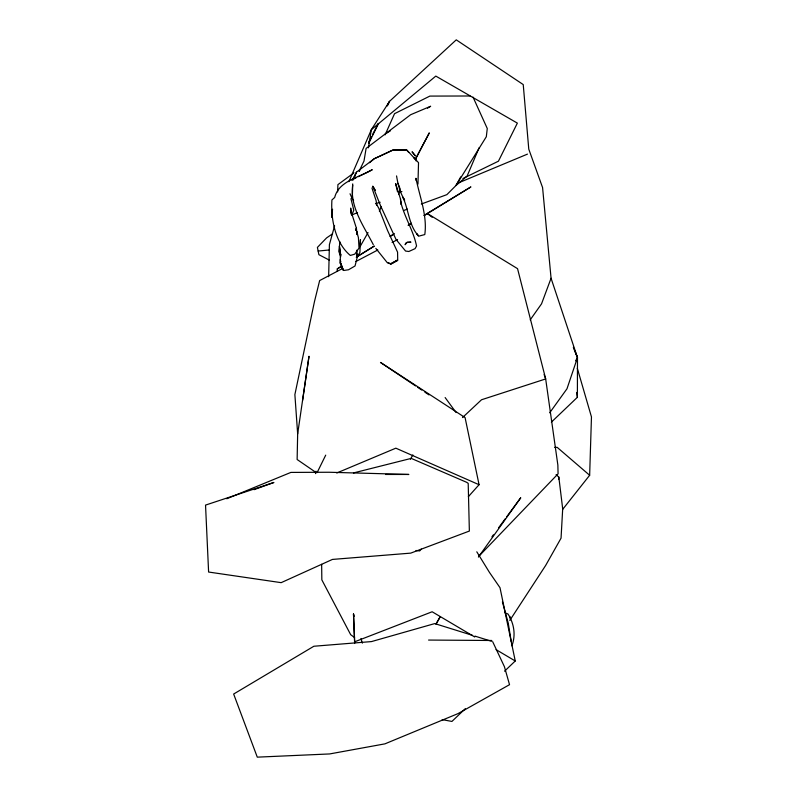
<?xml version="1.0" encoding="UTF-8"?>
<svg xmlns="http://www.w3.org/2000/svg" width="797" height="797" viewBox="0 0 797 797"><rect width="100%" height="100%" fill="white"/><g stroke="black" fill="none" stroke-linecap="round" stroke-linejoin="round"><path stroke-width="1.2" d="M551.375 422.141L577.387 397.295L577.486 357.634L551.066 278.243L542.578 187.564L528.77 149.129L523.24 84.582L456.253 39.85L389.544 101.339L371.332 129.692L348.887 181.686M342.7 268.44L319.647 280.564L314.486 301.525L294.88 394.575L297.66 433.907L297.132 459.51L316.359 472.721M328.643 276.698L329.41 244.599L334.601 225.8M373.295 244.659C363.85 226.119 349.694 207.11 352.682 185.143M562.652 509.403L589.65 475.271L591.464 416.931L577.297 368.254M337.629 191.928L337.908 184.635L353.948 172.859M337.171 271.359L337.27 268.888L341.505 266.278L337.27 268.888M558.647 479.525L558.817 477.074L556.077 474.663M352.712 183.918L352.294 198.702L353.589 200.615M417.957 184.137L418.525 162.678L406.619 149.816L392.811 150.065L374.192 158.772L356.438 172.172L353.22 179.773M302.591 400.423L309.007 356.259L297.66 433.907M340.239 259.503L340.309 263.319L342.69 269.784L343.856 270.462L348.518 269.765L355.044 265.969L357.215 257.292L356.827 250.158M339.97 241.949L338.775 251.304L340.737 256.724M368.443 147.814L371.332 129.692L435.81 76.094L517.363 123.117L498.434 161.193L462.937 178.508M315.502 473.617L315.981 471.196M340.817 261.247L340.309 263.319L340.309 253.297L339.432 246.353L340.737 255.289M398.639 194.219L400.194 188.58M355.761 230.383L356.389 228.181L350.8 210.637L351.328 214.254M355.781 229.895L356.389 228.181L357.046 234.288M359.258 170.907L364.01 161.034L366.092 148.441L410.634 114.728L430.659 106.26L427.481 108.193M551.066 278.243L541.542 303.836L530.204 319.866M353.24 179.733L356.438 172.172M405.514 243.743L405.105 244.699L407.108 242.358L410.764 242.129L407.108 242.358L405.514 243.743L405.743 243.205M479.127 147.724L467.152 175.998L455.974 185.522L446.878 194.637L421.344 204.022M385.1 134.852L394.545 113.672L429.872 96.088L470.091 95.989M511.873 645.829C515.968 635.259 514.105 623.493 507.998 614.029L504.69 612.614M379.342 211.115L381.315 206.802M317.126 472.591L325.714 455.137M368.752 143.321L378.605 123.435M387.352 105.752L389.544 101.339L387.282 105.762M359.218 171.395L359.756 170.349M368.603 142.264L371.432 136.735M372.568 134.524L378.226 123.465M415.486 158.962L429.304 132.88L415.805 158.633L416.104 160.964M460.696 176.914L455.974 185.522L486.319 136.745L487.266 128.496L473.039 97.104M410.425 459.251L412.856 454.918M368.035 232.604L360.035 246.671L360.453 239.658L359.905 252.43L358.112 255.399M440.233 616.609L435.969 624.161L440.243 616.828M352.005 180.501L355.482 174.404M351.746 215.3L353.798 210.179L350.949 198.692M575.613 360.812L577.486 357.634L574.308 349.614M509.791 620.445L545.676 565.422L561.048 538.164L562.692 508.825L558.817 477.074M478.439 557.043L520.75 497.756L506.713 516.785M549.691 412.806L566.986 388.787L577.486 357.634L573.342 347.293M491.938 536.819L493.413 534.817M498.583 527.803L505.238 518.787M421.304 549.093L419.65 550.936L415.984 550.508M468.347 496.67L479.067 484.715L465.079 417.598L380.498 362.436L415.576 385.927M478.598 556.525L558.079 473.826L557.86 465.079L545.676 378.944L517.542 268.659L427.252 213.447L424.074 215.399M465.309 708.663L451.929 721.434L442.196 719.631M504.551 671.194L515.251 660.982L499.998 587.688L489.448 572.385L476.795 551.813M462.489 417.588L481.518 399.765L545.676 378.944L544.122 374.53M369.509 162.718L374.192 158.772L393.26 149.946L406.54 149.985L408.851 152.486M332.548 233.83L326.571 237.924L317.405 247.409L318.9 254.691L329.271 260.081M357.076 234.587L356.717 231.369L358.421 237.695L359.009 248.076L354.755 254.153L350.341 255.438C335.198 242.995 330.695 218.916 331.921 199.967L334.68 197.467C338.845 180.78 359.377 177.512 372.279 169.701L358.331 176.665M356.329 257.142L374.321 246.054L356.369 257.172M390.201 236.271L394.435 233.66M408.194 225.182L411.372 223.23M390.301 236.36L393.479 234.408M408.333 225.292L410.455 223.997M424.243 215.539L470.907 186.916L427.252 213.447L432.153 217.272M385.23 133.966L390.51 130.738M390.52 264.325L397.713 260.499L397.573 252.161L387.581 230.562L378.784 208.226L376.005 203.345M355.87 261.526L377.828 249.979M392.104 242.487L397.593 239.598M352.971 179.335L356.189 177.731M352.304 214.811L357.534 212.54M336.752 473L395.84 448.173L479.067 484.715M458.126 183.021L527.465 154.12M226.786 498.753L290.875 472.412L329.161 472.252L408.841 474.464L385.519 474.464M403.93 210.408L407.406 209.133M254.044 489.687L273.909 482.464L205.536 505.099L208.605 572.037L281.162 582.657L332.439 559.424L410.734 553.128L469.363 531.061L468.198 483.331L466.564 482.265L411.232 458.385L353.469 472.94M375.477 203.723L380.169 202.269M329.101 249.999L318.152 251.045M399.436 191.808L401.897 191.519M554.702 447.376L557.173 447.346L589.65 475.271M428.577 640.061L491.829 640.489M472.551 635.368L434.734 623.583L371.482 641.585L313.879 646.247L233.651 694.038L257.282 757.15L329.639 753.942L384.911 743.86L457.946 713.644L509.532 684.683L504.421 666.691L492.636 641.625M474.912 636.106L491.45 641.256M387.601 262.592L391.108 263.837L397.573 260.041L390.341 263.877L387.203 262.572L375.835 248.395M474.763 637.002L432.143 611.767L354.685 641.794L353.489 613.939L354.197 616.28M496.073 649.625L515.251 660.982M417.638 387.302L421.772 390.072M424.861 392.144L428.995 394.904M354.615 637.58L350.68 634.691L321.839 579.857L321.649 564.306M413.464 157.477L414.998 159.141L414.48 157.696M445.134 397.564L456.113 412.557M404.527 199.778C399.935 192.705 397.912 184.167 396.557 175.918M400.881 204.042L400.672 201.741C404.398 217.043 413.484 230.712 416.552 245.994L415.078 248.644L408.841 251.493L405.573 251.055L396.019 239.439L380.438 205.457L372.847 186.289L375.437 190.513M404.647 200.366L402.804 197.178C408.682 209.462 408.741 225.342 418.256 235.583L416.592 233.651L418.555 236.221L424.801 234.557C427.421 215.658 419.69 196.769 415.954 178.289L416.144 180.57M372.847 186.289L375.108 190.453M350.032 193.761L352.294 198.702M397.842 183.28L399.725 187.524M502.399 601.874L508.227 623.035L511.246 641.695M371.96 188.002L376.134 200.754L376.792 205.457M360.941 638.487L362.356 643.159M400.821 202.458L400.483 198.961L395.611 183.519L397.514 191.798M340.787 254.96L340.309 253.297L340.688 255.409M509.881 616.44L510.449 619.478M576.55 392.423L577.387 397.295M351.387 214.214L350.67 208.087L350.869 211.344M356.618 252.998L357.016 256.524M400.483 198.961L400.891 203.883M353.489 613.939L354.635 643.498M332.219 210.149L331.911 217.372L332.518 209.222L332.219 210.149M415.207 155.525L412.059 151.789L415.367 156.013L415.207 155.525M343.138 269.715L340.708 263.219L343.138 269.715"/></g></svg>
